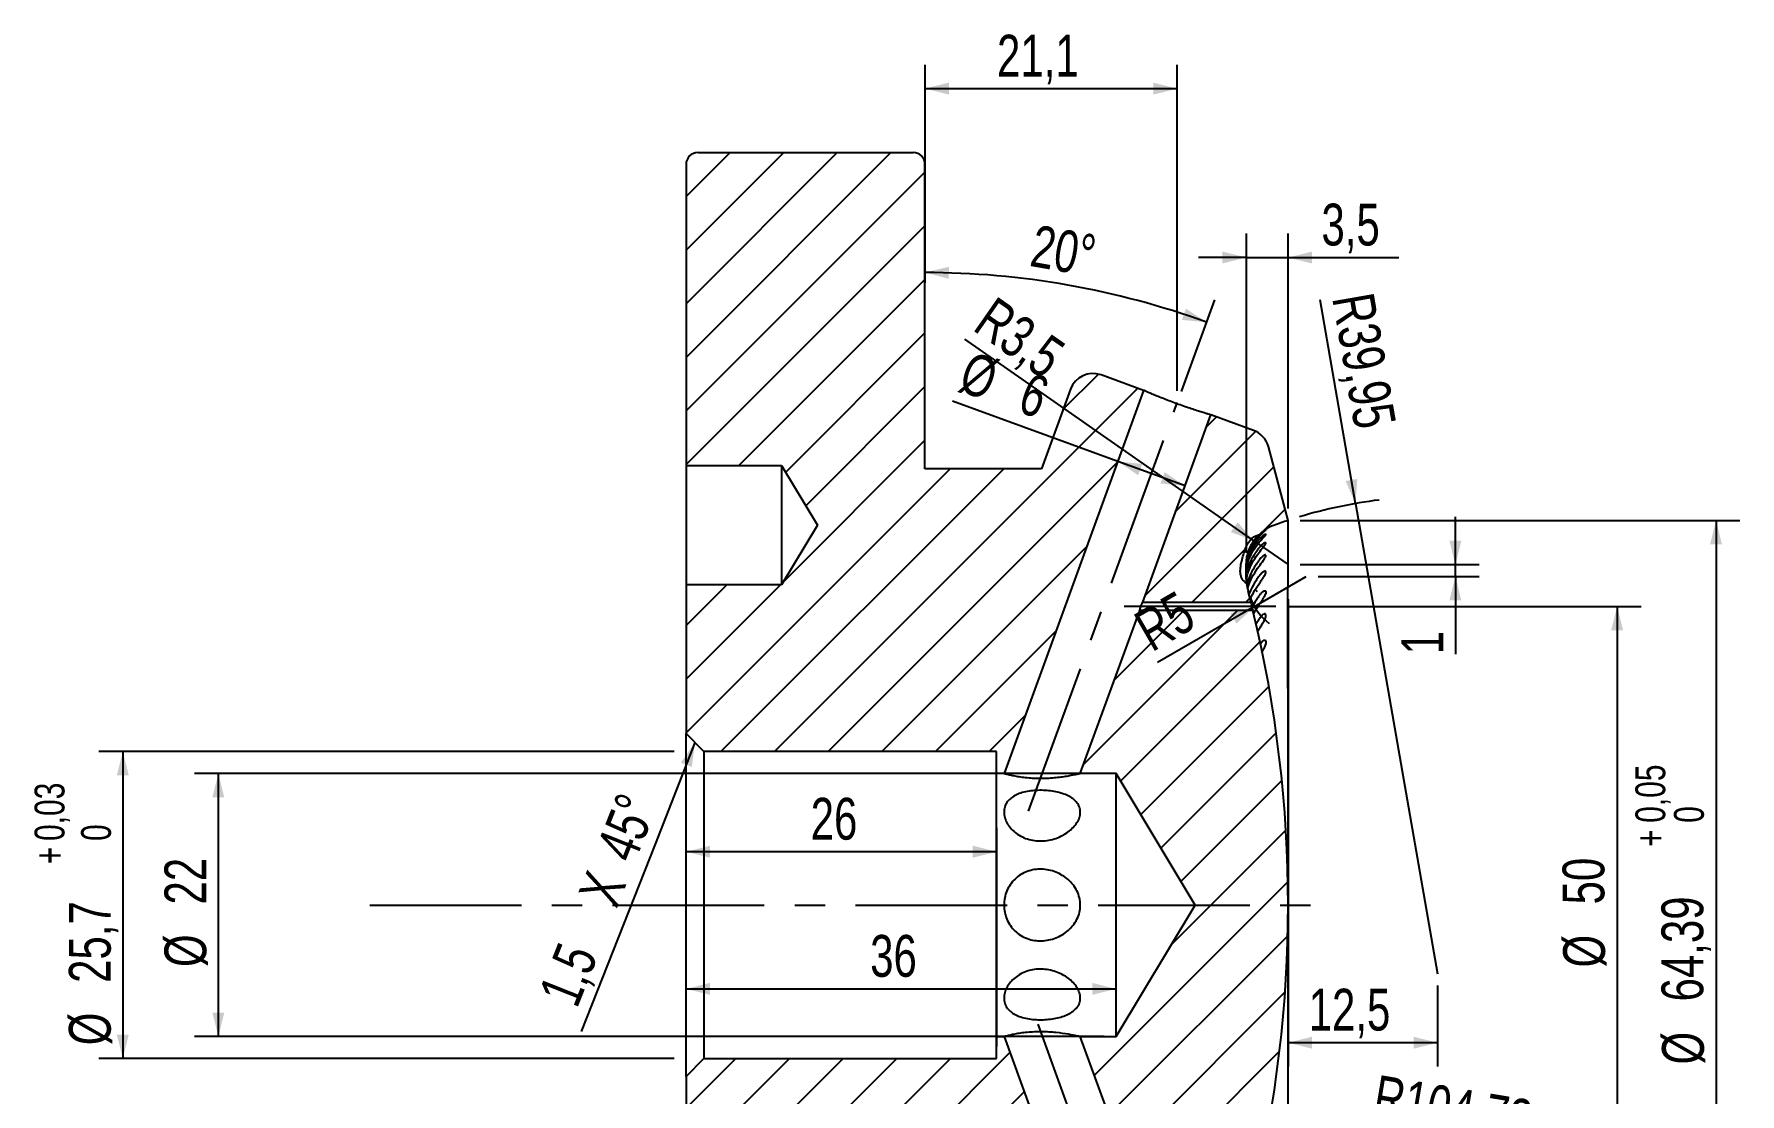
# Model space of a CAD drawing. Header units: millimetres. Extents: x 8 to 3888, y -9857 to 412.
# Drawn here: x 242.4 to 385.2, y 185.9 to 274.7 of the extents above; entities that cross this region are included whole.
import ezdxf

# ---------------------------------------------------------------- set-up
doc = ezdxf.new("R2010")
doc.units = ezdxf.units.MM
doc.linetypes.add('CENTERX2', pattern=[20.32, 12.7, -2.54, 2.54, -2.54])
for name, color, linetype in [('CENTERLINE', 4, 'CENTERX2'), ('DIMENSIONS', 2, 'Continuous'), ('HATCH', 3, 'Continuous')]:
    doc.layers.add(name, color=color, linetype=linetype)
doc.layers.add('OUTLINE', color=7, linetype='Continuous', lineweight=25)
doc.styles.add('SLDTEXTSTYLE0', font='TXT', dxfattribs={"width": 0.75})
doc.dimstyles.new('SLDDIMSTYLE1', dxfattribs={"dimtxt": 3.5, "dimasz": 2, "dimexe": 0, "dimexo": 0.0625, "dimgap": 0.875, "dimtad": 1, "dimrnd": 1e-09, "dimzin": 12, "dimdsep": 46, "dimtxsty": 'SLDTEXTSTYLE0', "dimsah": 1, "dimcen": 0.09, "dimadec": 0, "dimazin": 3, "dimtfac": 1, "dimtofl": 0, "dimtmove": 0, "dimatfit": 3, "dimfxl": 0, "dimfrac": 2, "dimtolj": 1, "dimtzin": 12, "dimarcsym": 0})
doc.dimstyles.new('SLDDIMSTYLE10', dxfattribs={"dimtxt": 3.5, "dimasz": 2, "dimexe": 0, "dimexo": 0.0625, "dimgap": 0.875, "dimtad": 1, "dimrnd": 1e-09, "dimzin": 12, "dimdsep": 46, "dimtxsty": 'SLDTEXTSTYLE0', "dimsah": 1, "dimcen": 0, "dimadec": 0, "dimazin": 3, "dimtfac": 1, "dimtofl": 0, "dimtmove": 0, "dimatfit": 3, "dimfxl": 0, "dimfrac": 2, "dimtolj": 1, "dimtzin": 12, "dimarcsym": 0})
doc.dimstyles.new('SLDDIMSTYLE11', dxfattribs={"dimtxt": 3.5, "dimasz": 2, "dimexe": 0, "dimexo": 0.0625, "dimgap": 0.875, "dimtad": 1, "dimrnd": 1e-09, "dimzin": 12, "dimdsep": 46, "dimtxsty": 'SLDTEXTSTYLE0', "dimsah": 1, "dimcen": 0.09, "dimadec": 0, "dimazin": 3, "dimtol": 1, "dimtp": 0.05, "dimtfac": 1, "dimtofl": 0, "dimtmove": 0, "dimatfit": 3, "dimfxl": 0, "dimfrac": 2, "dimtolj": 1, "dimarcsym": 0})
doc.dimstyles.new('SLDDIMSTYLE12', dxfattribs={"dimtxt": 3.5, "dimasz": 2, "dimexe": 0, "dimexo": 0.0625, "dimgap": 0.875, "dimtad": 1, "dimrnd": 1e-09, "dimzin": 12, "dimdsep": 46, "dimtxsty": 'SLDTEXTSTYLE0', "dimsah": 1, "dimcen": 0, "dimadec": 0, "dimazin": 3, "dimtfac": 1, "dimtofl": 0, "dimtmove": 0, "dimatfit": 3, "dimfxl": 0, "dimfrac": 2, "dimtolj": 1, "dimtzin": 12, "dimarcsym": 0})
doc.dimstyles.new('SLDDIMSTYLE2', dxfattribs={"dimtxt": 3.5, "dimasz": 2, "dimexe": 0, "dimexo": 0.0625, "dimgap": 0.875, "dimtad": 1, "dimdec": 4, "dimzin": 12, "dimdsep": 46, "dimtxsty": 'SLDTEXTSTYLE0', "dimsah": 1, "dimcen": 0.09, "dimazin": 3, "dimtfac": 1, "dimtofl": 0, "dimtmove": 0, "dimatfit": 3, "dimfxl": 0, "dimfrac": 2, "dimtolj": 1, "dimtzin": 12, "dimarcsym": 0})
doc.dimstyles.new('SLDDIMSTYLE3', dxfattribs={"dimtxt": 3.5, "dimasz": 2, "dimexe": 0, "dimexo": 0.0625, "dimgap": 0.875, "dimtad": 1, "dimrnd": 1e-09, "dimzin": 12, "dimdsep": 46, "dimtxsty": 'SLDTEXTSTYLE0', "dimsah": 1, "dimcen": 0.09, "dimadec": 0, "dimazin": 3, "dimtfac": 1, "dimtmove": 0, "dimatfit": 0, "dimfxl": 0, "dimfrac": 2, "dimtolj": 1, "dimtzin": 12, "dimarcsym": 0})
doc.dimstyles.new('SLDDIMSTYLE6', dxfattribs={"dimtxt": 3.5, "dimasz": 2, "dimexe": 0, "dimexo": 0.0625, "dimgap": 0.875, "dimtad": 1, "dimrnd": 1e-09, "dimzin": 12, "dimdsep": 46, "dimtxsty": 'SLDTEXTSTYLE0', "dimsah": 1, "dimcen": 0, "dimadec": 0, "dimazin": 3, "dimtfac": 1, "dimtofl": 0, "dimtmove": 0, "dimatfit": 3, "dimfxl": 0, "dimfrac": 2, "dimtolj": 1, "dimtzin": 12, "dimarcsym": 0})
doc.dimstyles.new('SLDDIMSTYLE7', dxfattribs={"dimtxt": 3.5, "dimasz": 2, "dimexe": 0, "dimexo": 0.0625, "dimgap": 0.875, "dimtad": 1, "dimdec": 1, "dimrnd": 1e-09, "dimzin": 12, "dimdsep": 46, "dimtxsty": 'SLDTEXTSTYLE0', "dimsah": 1, "dimcen": 0.09, "dimadec": 0, "dimazin": 3, "dimtfac": 1, "dimtdec": 1, "dimtofl": 0, "dimtmove": 0, "dimatfit": 3, "dimfxl": 0, "dimfrac": 2, "dimtolj": 1, "dimtzin": 12, "dimarcsym": 0})
doc.dimstyles.new('SLDDIMSTYLE8', dxfattribs={"dimtxt": 3.5, "dimasz": 2, "dimexe": 0, "dimexo": 0.0625, "dimgap": 0.875, "dimtad": 1, "dimdec": 1, "dimrnd": 1e-09, "dimzin": 12, "dimdsep": 46, "dimtxsty": 'SLDTEXTSTYLE0', "dimsah": 1, "dimcen": 0.09, "dimadec": 0, "dimazin": 3, "dimtol": 1, "dimtp": 0.03, "dimtfac": 1, "dimtofl": 0, "dimtmove": 0, "dimatfit": 3, "dimfxl": 0, "dimfrac": 2, "dimtolj": 1, "dimarcsym": 0})

# ---------------------------------------------------------------- blocks, each defined once
blk = doc.blocks.new('_D_6')
at = {"layer": 'DIMENSIONS'}
for q in [(348.9, 229.25), (336.46, 222.07)]:
    blk.add_line((344.57, 226.75), q, dxfattribs=at)
blk.add_arc((348.9, 229.25), 5, 200.6497, 231.8014, dxfattribs=at)
blk.add_solid([(344.57, 226.75), (342.58, 226.18), (343.08, 225.32)], dxfattribs=at)
at = {"layer": 'DIMENSIONS', "insert": (334.24, 225.92), "char_height": 3.5, "attachment_point": 1, "rotation": 30, "style": 'SLDTEXTSTYLE0'}
blk.add_mtext('R5', dxfattribs=at)
blk = doc.blocks.new('_D_7')
at = {"layer": 'DIMENSIONS'}
for p, q in [((317, 253.85), (317, 272.1)), ((338.11, 244.81), (338.11, 272.1)), ((317, 270.1), (338.11, 270.1))]:
    blk.add_line(p, q, dxfattribs=at)
for points in [[(317, 270.1), (319, 269.6), (319, 270.6)], [(338.11, 270.1), (336.11, 270.6), (336.11, 269.6)]]:
    blk.add_solid(points, dxfattribs=at)
at = {"layer": 'DIMENSIONS', "insert": (323.03, 274.61), "char_height": 3.5, "attachment_point": 1, "style": 'SLDTEXTSTYLE0'}
blk.add_mtext('21,1', dxfattribs=at)
blk = doc.blocks.new('_D_8')
at = {"layer": 'DIMENSIONS'}
blk.add_line((338.46, 244.75), (341.25, 252.43), dxfattribs=at)
blk.add_arc((317, 185.79), 68.91, 70, 90, dxfattribs=at)
for points in [[(317, 254.71), (318.99, 254.18), (319, 255.18)], [(340.57, 250.55), (338.84, 251.68), (338.51, 250.74)]]:
    blk.add_solid(points, dxfattribs=at)
at = {"layer": 'DIMENSIONS', "insert": (326.28, 258.72), "char_height": 3.5, "attachment_point": 1, "rotation": 350, "style": 'SLDTEXTSTYLE0'}
blk.add_mtext('20°', dxfattribs=at)
blk = doc.blocks.new('_D_9')
at = {"layer": 'DIMENSIONS'}
for p, q in [((361.4, 230.25), (361.4, 234.25)), ((348.4, 230.25), (363.4, 230.25)), ((361.4, 229.25), (361.4, 230.25)), ((349.9, 229.25), (363.4, 229.25)), ((361.4, 229.25), (361.4, 222.75))]:
    blk.add_line(p, q, dxfattribs=at)
for points in [[(361.4, 230.25), (361.9, 232.25), (360.9, 232.25)], [(361.4, 229.25), (360.9, 227.25), (361.9, 227.25)]]:
    blk.add_solid(points, dxfattribs=at)
at = {"layer": 'DIMENSIONS', "insert": (356.88, 222.75), "char_height": 3.5, "attachment_point": 1, "rotation": 90, "style": 'SLDTEXTSTYLE0'}
blk.add_mtext('1', dxfattribs=at)
blk = doc.blocks.new('_D_10')
at = {"layer": 'DIMENSIONS'}
for p, q in [((297, 189.91), (297, 208.22)), ((323, 189.91), (323, 208.22)), ((323, 206.22), (297, 206.22))]:
    blk.add_line(p, q, dxfattribs=at)
for points in [[(297, 206.22), (299, 205.72), (299, 206.72)], [(323, 206.22), (321, 206.72), (321, 205.72)]]:
    blk.add_solid(points, dxfattribs=at)
at = {"layer": 'DIMENSIONS', "insert": (307.43, 210.73), "char_height": 3.5, "attachment_point": 1, "style": 'SLDTEXTSTYLE0'}
blk.add_mtext('26', dxfattribs=at)
blk = doc.blocks.new('_D_11')
at = {"layer": 'DIMENSIONS'}
for p, q in [((296, 214.61), (247.84, 214.61)), ((249.84, 214.61), (249.84, 188.91)), ((296, 188.91), (247.84, 188.91))]:
    blk.add_line(p, q, dxfattribs=at)
for points in [[(249.84, 214.61), (249.34, 212.61), (250.34, 212.61)], [(249.84, 188.91), (250.34, 190.91), (249.34, 190.91)]]:
    blk.add_solid(points, dxfattribs=at)
at = {"layer": 'DIMENSIONS', "attachment_point": 1, "rotation": 90, "style": 'SLDTEXTSTYLE0'}
for s, insert, char_height in [('0,03', (242.46, 207.12), 2.5), ('0', (246.35, 207.12), 2.5), ('+', (242.46, 205.17), 2.5), ('25,7', (245.33, 195.24), 3.5), ('%%c', (245.33, 190.02), 3.5)]:
    blk.add_mtext(s, dxfattribs=dict(at, insert=insert, char_height=char_height))
blk = doc.blocks.new('_D_12')
at = {"layer": 'DIMENSIONS'}
for p, q in [((332, 212.76), (255.84, 212.76)), ((257.84, 212.76), (257.84, 190.76)), ((332, 190.76), (255.84, 190.76))]:
    blk.add_line(p, q, dxfattribs=at)
for points in [[(257.84, 212.76), (257.34, 210.76), (258.34, 210.76)], [(257.84, 190.76), (258.34, 192.76), (257.34, 192.76)]]:
    blk.add_solid(points, dxfattribs=at)
at = {"layer": 'DIMENSIONS', "char_height": 3.5, "attachment_point": 1, "rotation": 90, "style": 'SLDTEXTSTYLE0'}
for s, insert in [('22', (253.33, 201.8)), ('%%c', (253.33, 196.57))]:
    blk.add_mtext(s, dxfattribs=dict(at, insert=insert))
blk = doc.blocks.new('SW_CHAMFER_DIMENSION_0')
at = {"layer": 'DIMENSIONS', "color": 0}
for p, q in [((8.95, 22.7), (5.63, 14.19)), ((5.63, 14.19), (-0.59, -1.48))]:
    blk.add_line(p, q, dxfattribs=at)
blk.add_solid([(8.95, 22.7), (7.76, 21.02), (8.69, 20.66)], dxfattribs=at)
at = {"layer": 'DIMENSIONS', "color": 0, "char_height": 3.5, "attachment_point": 1, "rotation": 68.3667, "style": 'SLDTEXTSTYLE0'}
for s, insert in [('45°', (0.61, 13.77)), ('X', (-0.87, 10.03)), ('1,5', (-4.19, 1.66))]:
    blk.add_mtext(s, dxfattribs=dict(at, insert=insert))
blk = doc.blocks.new('_D_19')
at = {"layer": 'DIMENSIONS'}
blk.add_line((345.96, 184.47), (371.02, 180.28), dxfattribs=at)
blk.add_solid([(345.96, 184.47), (347.85, 183.65), (348.02, 184.64)], dxfattribs=at)
at = {"layer": 'DIMENSIONS', "insert": (354.94, 187.55), "char_height": 3.5, "attachment_point": 1, "rotation": 350.5012, "style": 'SLDTEXTSTYLE0'}
blk.add_mtext('R104,73', dxfattribs=at)
blk = doc.blocks.new('_D_20')
at = {"layer": 'DIMENSIONS'}
blk.add_line((297, 194.74), (333, 194.74), dxfattribs=at)
for points in [[(297, 194.74), (299, 194.24), (299, 195.24)], [(333, 194.74), (331, 195.24), (331, 194.24)]]:
    blk.add_solid(points, dxfattribs=at)
at = {"layer": 'DIMENSIONS', "insert": (312.41, 199.25), "char_height": 3.5, "attachment_point": 1, "style": 'SLDTEXTSTYLE0'}
blk.add_mtext('36', dxfattribs=at)
blk = doc.blocks.new('_D_21')
at = {"layer": 'DIMENSIONS'}
for p, q in [((348.4, 233.95), (385.22, 233.95)), ((383.22, 233.95), (383.22, 169.56)), ((348.4, 169.56), (385.22, 169.56))]:
    blk.add_line(p, q, dxfattribs=at)
for points in [[(383.22, 233.95), (382.72, 231.95), (383.72, 231.95)], [(383.22, 169.56), (383.72, 171.56), (382.72, 171.56)]]:
    blk.add_solid(points, dxfattribs=at)
at = {"layer": 'DIMENSIONS', "attachment_point": 1, "rotation": 90, "style": 'SLDTEXTSTYLE0'}
for s, insert, char_height in [('0,05', (376.47, 208.64), 2.5), ('0', (379.7, 208.64), 2.5), ('+', (376.47, 206.62), 2.5), ('64,39', (378.65, 193.69), 3.5), ('%%c', (378.7, 188.41), 3.5)]:
    blk.add_mtext(s, dxfattribs=dict(at, insert=insert, char_height=char_height))
blk = doc.blocks.new('_D_22')
at = {"layer": 'DIMENSIONS'}
for q in [(350.07, 252.41), (359.9, 196.01)]:
    blk.add_line((353.04, 235.37), q, dxfattribs=at)
blk.add_arc((359.9, 196.01), 39.95, 97.012, 106.7986, dxfattribs=at)
blk.add_solid([(353.04, 235.37), (353.19, 237.42), (352.21, 237.25)], dxfattribs=at)
at = {"layer": 'DIMENSIONS', "insert": (354.52, 253.19), "char_height": 3.5, "attachment_point": 1, "rotation": 279.8778, "style": 'SLDTEXTSTYLE0'}
blk.add_mtext('R39,95', dxfattribs=at)
blk = doc.blocks.new('_D_23')
at = {"layer": 'DIMENSIONS'}
for p, q in [((333.13, 238.89), (319.29, 243.93)), ((338.77, 236.84), (333.13, 238.89))]:
    blk.add_line(p, q, dxfattribs=at)
for points in [[(333.13, 238.89), (334.84, 237.74), (335.18, 238.68)], [(338.77, 236.84), (337.06, 237.99), (336.72, 237.05)]]:
    blk.add_solid(points, dxfattribs=at)
at = {"layer": 'DIMENSIONS', "char_height": 3.5, "attachment_point": 1, "rotation": 340, "style": 'SLDTEXTSTYLE0'}
for s, insert in [('%%c', (320.83, 248.17)), ('6', (325.81, 246.41))]:
    blk.add_mtext(s, dxfattribs=dict(at, insert=insert))
blk = doc.blocks.new('_D_24')
at = {"layer": 'DIMENSIONS'}
for p, q in [((347.4, 227.37), (347.4, 188.23)), ((359.9, 195.01), (359.9, 188.23)), ((359.9, 190.23), (347.4, 190.23))]:
    blk.add_line(p, q, dxfattribs=at)
for points in [[(347.4, 190.23), (349.4, 189.73), (349.4, 190.73)], [(359.9, 190.23), (357.9, 190.73), (357.9, 189.73)]]:
    blk.add_solid(points, dxfattribs=at)
at = {"layer": 'DIMENSIONS', "insert": (349.12, 194.75), "char_height": 3.5, "attachment_point": 1, "style": 'SLDTEXTSTYLE0'}
blk.add_mtext('12,5', dxfattribs=at)
blk = doc.blocks.new('_D_25')
at = {"layer": 'DIMENSIONS'}
for q in [(320.32, 249.12), (347.4, 230.25)]:
    blk.add_line((344.53, 232.25), q, dxfattribs=at)
blk.add_arc((347.4, 230.25), 3.5, 151.2818, 174.8654, dxfattribs=at)
blk.add_solid([(344.53, 232.25), (343.17, 233.8), (342.6, 232.98)], dxfattribs=at)
at = {"layer": 'DIMENSIONS', "insert": (322.89, 252.81), "char_height": 3.5, "attachment_point": 1, "rotation": 325.1205, "style": 'SLDTEXTSTYLE0'}
blk.add_mtext('R3,5', dxfattribs=at)
blk = doc.blocks.new('_D_26')
at = {"layer": 'DIMENSIONS'}
for p, q in [((343.9, 231.24), (343.9, 257.96)), ((347.4, 234.95), (347.4, 257.96)), ((343.9, 255.96), (339.9, 255.96)), ((343.9, 255.96), (347.4, 255.96)), ((347.4, 255.96), (356.66, 255.96))]:
    blk.add_line(p, q, dxfattribs=at)
for points in [[(343.9, 255.96), (341.9, 256.46), (341.9, 255.46)], [(347.4, 255.96), (349.4, 255.46), (349.4, 256.46)]]:
    blk.add_solid(points, dxfattribs=at)
at = {"layer": 'DIMENSIONS', "insert": (350.19, 260.47), "char_height": 3.5, "attachment_point": 1, "style": 'SLDTEXTSTYLE0'}
blk.add_mtext('3,5', dxfattribs=at)
blk = doc.blocks.new('_D_27')
at = {"layer": 'DIMENSIONS'}
for p, q in [((347.37, 226.76), (376.94, 226.76)), ((374.94, 226.76), (374.94, 176.76)), ((347.37, 176.76), (376.94, 176.76))]:
    blk.add_line(p, q, dxfattribs=at)
for points in [[(374.94, 226.76), (374.44, 224.76), (375.44, 224.76)], [(374.94, 176.76), (375.44, 178.76), (374.44, 178.76)]]:
    blk.add_solid(points, dxfattribs=at)
at = {"layer": 'DIMENSIONS', "char_height": 3.5, "attachment_point": 1, "rotation": 90, "style": 'SLDTEXTSTYLE0'}
for s, insert in [('50', (370.37, 201.81)), ('%%c', (370.42, 196.53))]:
    blk.add_mtext(s, dxfattribs=dict(at, insert=insert))

msp = doc.modelspace()

# ---------------------------------------------------------------- hatches: boundary and pattern name
at = {"layer": 'HATCH'}
h = msp.add_hatch(dxfattribs=at)
h.set_pattern_fill('ANSI31', color=256, angle=3e-322, style=0)
edge = h.paths.add_edge_path(flags=0)
edge.add_line((298.49628, 214.60653), (322.99628, 214.60653))
edge.add_line((322.99628, 214.60653), (322.99628, 212.75653))
edge.add_line((322.99628, 212.75653), (323.61697, 212.75653))
edge.add_line((323.61697, 212.75653), (335.29434, 244.83984))
edge.add_line((335.29434, 244.83984), (331.7334, 246.13592))
edge.add_arc((331.04936, 244.25653), 2, 70, 160)
edge.add_line((329.16997, 244.94057), (326.74628, 238.28153))
edge.add_line((326.74628, 238.28153), (316.99628, 238.28153))
edge.add_line((316.99628, 238.28153), (316.99628, 263.75653))
edge.add_arc((315.99628, 263.75653), 1, 0, 90)
edge.add_line((315.99628, 264.75653), (297.99628, 264.75653))
edge.add_arc((297.99628, 263.75653), 1, 90, 180)
edge.add_line((296.99628, 263.75653), (296.99628, 238.55653))
edge.add_line((296.99628, 238.55653), (304.99628, 238.55653))
edge.add_line((304.99628, 238.55653), (308.00058, 233.55653))
edge.add_line((308.00058, 233.55653), (304.99628, 228.55653))
edge.add_line((304.99628, 228.55653), (296.99628, 228.55653))
edge.add_line((296.99628, 228.55653), (296.99628, 216.10653))
edge.add_line((296.99628, 216.10653), (298.49628, 214.60653))
h = msp.add_hatch(dxfattribs=at)
h.set_pattern_fill('ANSI31', color=256, angle=3e-322, style=0)
edge = h.paths.add_edge_path(flags=0)
edge.add_spline(control_points=[(343.73347, 228.82688), (343.70586, 228.85103), (343.68009, 228.8774), (343.65629, 228.90531), (343.58874, 228.98452), (343.53598, 229.07742), (343.49703, 229.17396), (343.44009, 229.31512), (343.41054, 229.46839), (343.40045, 229.62026), (343.38321, 229.87987), (343.42132, 230.14292), (343.47723, 230.39702), (343.60902, 230.99599), (343.75417, 231.61855), (344.08953, 232.13203), (344.16396, 232.24599), (344.25108, 232.35345), (344.35183, 232.44497), (344.45354, 232.53734), (344.57262, 232.61606), (344.70191, 232.66256), (344.74572, 232.67832), (344.79105, 232.6905), (344.83698, 232.69806)], knot_values=[0.00251476, 0.00251476, 0.00251476, 0.00251476, 0.002624424, 0.002624424, 0.002624424, 0.002937626, 0.002937626, 0.002937626, 0.00339695, 0.00339695, 0.00339695, 0.004184328, 0.004184328, 0.004184328, 0.006041356, 0.006041356, 0.006041356, 0.006444598, 0.006444598, 0.006444598, 0.006854621, 0.006854621, 0.006854621, 0.006991674, 0.006991674, 0.006991674, 0.006991674], weights=[1, 1, 1, 1, 1, 1, 1, 1, 1, 1, 1, 1, 1, 1, 1, 1, 1, 1, 1, 1, 1, 1, 1, 1, 1], degree=3, periodic=0)
edge.add_ellipse((347.8411, 229.74884), major_axis=(-5.21832, 1.48753), ratio=0.506800883, start_angle=312.0352755, end_angle=312.9549201, ccw=False)
edge.add_arc((347.39628, 230.24884), 3.5, 110.0543849, 135.3364192, ccw=False)
edge.add_arc((359.89628, 196.00653), 39.95251, 108.2323646, 110.0543849, ccw=False)
edge.add_line((347.39628, 233.95324), (345.74125, 240.1299))
edge.add_arc((343.8094, 239.61226), 2, 15, 70)
edge.add_line((344.49344, 241.49164), (340.93249, 242.78772))
edge.add_line((340.93249, 242.78772), (335.22501, 227.10653))
edge.add_line((335.22501, 227.10653), (344.28183, 227.10653))
edge.add_arc((242.67104, 201.75653), 104.72524, 14.0082724, 14.5104076)
edge.add_arc((348.89628, 229.24884), 5, 186.742983, 194.5104076, ccw=False)
edge.add_ellipse((347.8411, 229.74884), major_axis=(-5.21832, 1.48753), ratio=0.506800883, start_angle=47.0450799, end_angle=50.350056, ccw=False)
h = msp.add_hatch(dxfattribs=at)
h.set_pattern_fill('ANSI31', color=256, angle=3e-322, style=0)
edge = h.paths.add_edge_path(flags=0)
edge.add_line((330.00204, 212.75653), (332.99628, 212.75653))
edge.add_line((332.99628, 212.75653), (339.60574, 201.75653))
edge.add_line((339.60574, 201.75653), (332.99628, 190.75653))
edge.add_line((332.99628, 190.75653), (330.00204, 190.75653))
edge.add_line((330.00204, 190.75653), (334.97023, 177.10653))
edge.add_line((334.97023, 177.10653), (344.45391, 177.10653))
edge.add_arc((242.67104, 201.75653), 104.72524, 346.3861045, 373.6138955)
edge.add_line((344.45391, 226.40653), (334.97023, 226.40653))
edge.add_line((334.97023, 226.40653), (330.00204, 212.75653))
h = msp.add_hatch(dxfattribs=at)
h.set_pattern_fill('ANSI31', color=256, angle=3e-322, style=0)
edge = h.paths.add_edge_path(flags=0)
edge.add_line((323.61697, 190.75653), (322.99628, 190.75653))
edge.add_line((322.99628, 190.75653), (322.99628, 188.90653))
edge.add_line((322.99628, 188.90653), (298.49628, 188.90653))
edge.add_line((298.49628, 188.90653), (296.99628, 187.40653))
edge.add_line((296.99628, 187.40653), (296.99628, 174.95653))
edge.add_line((296.99628, 174.95653), (304.99628, 174.95653))
edge.add_line((304.99628, 174.95653), (308.00058, 169.95653))
edge.add_line((308.00058, 169.95653), (304.99628, 164.95653))
edge.add_line((304.99628, 164.95653), (296.99628, 164.95653))
edge.add_line((296.99628, 164.95653), (296.99628, 152.15653))
edge.add_line((296.99628, 152.15653), (316.99628, 152.15653))
edge.add_line((316.99628, 152.15653), (316.99628, 165.23153))
edge.add_line((316.99628, 165.23153), (326.74628, 165.23153))
edge.add_line((326.74628, 165.23153), (329.16997, 158.57249))
edge.add_arc((331.04936, 159.25653), 2, 200, 290)
edge.add_line((331.7334, 157.37715), (335.29434, 158.67323))
edge.add_line((335.29434, 158.67323), (323.61697, 190.75653))

# ---------------------------------------------------------------- linework, layer by layer
at = {"layer": 'CENTERLINE'}
for p, q in [((325.66314, 209.60692), (338.11342, 243.81378)), ((346.36787, 226.75653), (333.09762, 226.75653)), ((270.52821, 201.75653), (350.60565, 201.75653)), ((326.43859, 191.77561), (338.11342, 159.69929))]:
    msp.add_line(p, q, dxfattribs=at)
at = {"layer": 'OUTLINE'}
for p, q in [((297.99628, 264.75653), (315.99628, 264.75653)), ((296.99628, 263.75653), (296.99628, 238.55653)), ((316.99628, 238.28153), (316.99628, 263.75653)), ((335.29434, 244.83984), (331.7334, 246.13592)), ((335.29434, 244.83984), (323.61697, 212.75653)), ((329.16997, 244.94058), (326.74628, 238.28153)), ((335.22501, 227.10653), (340.9325, 242.78772)), ((344.49344, 241.49164), (340.9325, 242.78772)), ((347.39628, 233.95325), (345.74125, 240.1299)), ((296.99628, 238.55653), (304.99628, 238.55653)), ((296.99628, 238.55653), (296.99628, 228.55653)), ((304.99628, 238.55653), (308.00058, 233.55654)), ((304.99628, 238.55653), (304.99628, 228.55653)), ((326.74628, 238.28153), (316.99628, 238.28153)), ((308.00058, 233.55654), (304.99628, 228.55653)), ((345.56817, 232.80318), (345.44582, 232.76147)), ((347.39628, 228.36688), (347.39628, 233.95325)), ((343.90072, 230.29385), (343.89628, 230.16461)), ((343.89628, 229.24477), (343.89628, 230.23757)), ((296.99628, 228.55653), (296.99628, 216.10653)), ((304.99628, 228.55653), (296.99628, 228.55653)), ((335.22501, 227.10653), (344.28183, 227.10653)), ((347.34872, 228.35558), (347.34872, 219.8703)), ((330.00204, 212.75653), (334.97023, 226.40653)), ((344.45391, 226.40653), (334.97023, 226.40653)), ((347.39628, 183.63147), (347.39628, 219.88159)), ((298.49628, 214.60653), (296.99628, 216.10653)), ((296.99628, 187.40653), (296.99628, 216.10653)), ((322.99628, 214.60653), (298.49628, 214.60653)), ((298.49628, 214.60653), (298.49628, 188.90653)), ((322.99628, 212.75653), (322.99628, 214.60653)), ((323.61697, 212.75653), (322.99628, 212.75653)), ((322.99628, 190.75653), (322.99628, 212.75653)), ((332.99628, 212.75653), (330.00204, 212.75653)), ((332.99628, 190.75653), (332.99628, 212.75653)), ((339.60575, 201.75653), (332.99628, 212.75653)), ((332.99628, 190.75653), (339.60575, 201.75653)), ((322.99628, 190.75653), (323.61697, 190.75653)), ((322.99628, 188.90653), (322.99628, 190.75653)), ((323.61697, 190.75653), (335.29434, 158.67323)), ((330.00204, 190.75653), (332.99628, 190.75653)), ((334.97023, 177.10653), (330.00204, 190.75653)), ((296.99628, 187.40653), (298.49628, 188.90653)), ((298.49628, 188.90653), (322.99628, 188.90653)), ((296.99628, 187.40653), (296.99628, 174.95653))]:
    msp.add_line(p, q, dxfattribs=at)
at = {"layer": 'OUTLINE', "flags": 128}
msp.add_lwpolyline([(345.06854, 223.62916), (345.22448, 223.82138), (345.30752, 223.88595), (345.37942, 223.92144), (345.43294, 223.93052), (345.47727, 223.91975), (345.51353, 223.88458), (345.53625, 223.80639), (345.51888, 223.63839), (345.38333, 223.28375), (345.33148, 223.18108), (345.33148, 223.18108)], dxfattribs=at)
at = {"layer": 'OUTLINE'}
for centre, radius, start, end in [((297.99628, 263.75653), 1, 90, 180), ((315.99628, 263.75653), 1, 0, 90), ((331.04936, 244.25653), 2, 70, 160), ((343.8094, 239.61226), 2, 15, 70), ((347.39628, 230.24884), 3.5, 110.0543849, 135.3364192), ((359.89628, 196.00653), 39.95251, 108.2323646, 110.0543849), ((348.89628, 229.24884), 5, 180.0467165, 189.339795), ((348.89628, 229.24884), 5, 186.742983, 194.5104076), ((242.67104, 201.75653), 104.72524, 14.0082724, 14.5104076), ((242.67104, 201.75653), 104.72524, 346.3861045, 13.6138955)]:
    msp.add_arc(centre, radius, start, end, dxfattribs=at)
for start_param, end_param in [(5.446042939, 5.462093766), (0.821091542, 0.878774256)]:
    msp.add_ellipse((347.8411, 229.74884), major_axis=(-5.21832, 1.48753), ratio=0.506800883, start_param=start_param, end_param=end_param, dxfattribs=at)
for points, knots in [([(340.93249, 242.78772), (340.93249, 242.78772), (340.91411, 242.793), (340.83984, 242.81451), (340.78501, 242.83043), (340.64128, 242.87268), (340.55107, 242.8994), (340.34195, 242.96237), (340.22332, 242.99852), (339.9582, 243.08088), (339.81112, 243.1273), (339.50161, 243.22708), (339.33778, 243.28085), (338.99155, 243.39705), (338.8132, 243.45813), (338.4515, 243.58471), (338.26556, 243.65114), (337.89541, 243.78619), (337.71311, 243.85409), (337.35389, 243.99046), (337.17554, 244.05951), (336.83862, 244.19219), (336.67849, 244.2564), (336.37488, 244.3799), (336.23259, 244.43872), (335.97502, 244.54642), (335.85884, 244.59567), (335.65891, 244.68112), (335.57388, 244.71786), (335.43462, 244.77833), (335.38245, 244.80117), (335.31236, 244.8319), (335.29434, 244.83984), (335.29434, 244.83984)], [0, 0, 0, 0, 0.0625, 0.0625, 0.125, 0.125, 0.1875, 0.1875, 0.25, 0.25, 0.3125, 0.3125, 0.375, 0.375, 0.4375, 0.4375, 0.5, 0.5, 0.5625, 0.5625, 0.625, 0.625, 0.6875, 0.6875, 0.75, 0.75, 0.8125, 0.8125, 0.875, 0.875, 0.9375, 0.9375, 1, 1, 1, 1]), ([(343.89628, 229.99781), (343.89628, 230.15182), (343.90676, 230.30627), (343.94868, 230.61616), (343.98064, 230.77307), (344.06305, 231.07658), (344.11342, 231.22413), (344.23091, 231.51121), (344.29865, 231.65157), (344.44393, 231.91453), (344.52189, 232.03839), (344.68541, 232.27186), (344.77126, 232.38156), (344.94019, 232.57964), (345.02408, 232.6692), (345.18569, 232.83081), (345.26328, 232.90264), (345.33148, 232.96341)], [0, 0, 0, 0, 0.125, 0.125, 0.25, 0.25, 0.375, 0.375, 0.5, 0.5, 0.625, 0.625, 0.75, 0.75, 0.875, 0.875, 1, 1, 1, 1]), ([(345.33148, 232.96341), (345.39712, 233.02188), (345.45583, 233.07171), (345.51461, 233.12508), (345.52925, 233.13924), (345.54083, 233.15625), (345.53802, 233.15936), (345.50349, 233.14347), (345.48628, 233.13431), (345.4398, 233.10637), (345.41061, 233.08753), (345.31888, 233.02414), (345.25721, 232.97643), (345.1491, 232.88638), (345.10003, 232.84216), (345.0087, 232.7551), (344.96597, 232.7118), (344.92474, 232.66781)], [0, 0, 0, 0, 0.25, 0.25, 0.375, 0.375, 0.5, 0.5, 0.5625, 0.5625, 0.625, 0.625, 0.75, 0.75, 0.875, 0.875, 1, 1, 1, 1]), ([(345.33148, 232.51647), (345.39695, 232.58724), (345.45545, 232.65047), (345.51431, 232.72581), (345.52917, 232.74782), (345.54079, 232.78031), (345.53809, 232.79174), (345.5039, 232.7874), (345.48708, 232.78207), (345.44088, 232.76014), (345.41171, 232.74343), (345.31914, 232.68265), (345.25815, 232.63377), (345.14892, 232.53744), (345.10061, 232.49016), (345.00914, 232.39495), (344.96618, 232.34705), (344.92474, 232.29837)], [0, 0, 0, 0, 0.25, 0.25, 0.375, 0.375, 0.5, 0.5, 0.5625, 0.5625, 0.625, 0.625, 0.75, 0.75, 0.875, 0.875, 1, 1, 1, 1]), ([(343.73347, 228.82688), (343.66327, 228.88827), (343.60505, 228.96404), (343.51315, 229.1258), (343.47814, 229.2141), (343.40287, 229.48241), (343.38988, 229.67161), (343.40807, 230.04146), (343.43891, 230.2243), (343.51955, 230.58782), (343.56828, 230.76661), (343.66965, 231.12281), (343.72231, 231.30021), (343.8435, 231.64942), (343.91244, 231.82107), (344.09175, 232.14977), (344.20269, 232.30695), (344.41225, 232.50099), (344.48788, 232.55744), (344.65241, 232.64797), (344.74328, 232.68264), (344.83698, 232.69806)], [0, 0, 0, 0, 0.0625, 0.0625, 0.125, 0.125, 0.25, 0.25, 0.375, 0.375, 0.5, 0.5, 0.625, 0.625, 0.75, 0.75, 0.875, 0.875, 0.9375, 0.9375, 1, 1, 1, 1]), ([(343.89628, 230.23757), (343.89628, 230.35829), (343.90253, 230.47931), (343.92786, 230.72197), (343.94718, 230.84439), (344.02265, 231.20151), (344.09618, 231.42919), (344.28548, 231.86408), (344.39697, 232.06142), (344.58142, 232.32974), (344.64611, 232.4148), (344.77603, 232.57116), (344.84164, 232.64309), (344.90692, 232.70914)], [0, 0, 0, 0, 0.125, 0.125, 0.25, 0.25, 0.5, 0.5, 0.75, 0.75, 0.875, 0.875, 1, 1, 1, 1]), ([(343.89628, 229.44863), (343.89628, 229.74713), (343.93988, 230.06114), (344.104, 230.66461), (344.22654, 230.96226), (344.51638, 231.50331), (344.68714, 231.75354), (345.02459, 232.18363), (345.19521, 232.36916), (345.33148, 232.51647)], [0, 0, 0, 0, 0.25, 0.25, 0.5, 0.5, 0.75, 0.75, 1, 1, 1, 1]), ([(343.90749, 228.84492), (343.90785, 228.85312), (343.92055, 229.14848), (344.07422, 229.75268), (344.46423, 230.58093), (344.94475, 231.25691), (345.21145, 231.58491), (345.33148, 231.73252)], [0, 0, 0, 0, 0.007572139, 0.272621767, 0.52751479, 0.787362414, 1, 1, 1, 1]), ([(344.92474, 232.66782), (344.80034, 232.52418), (344.5257, 232.20704), (344.19105, 231.6018), (343.97377, 230.96393), (343.93214, 230.60985), (343.91241, 230.44204)], [0, 0, 0, 0, 0.258410478, 0.570542826, 0.796459651, 1, 1, 1, 1]), ([(344.92474, 232.29837), (344.81033, 232.15551), (344.53997, 231.81791), (344.20901, 231.20765), (344.00703, 230.65827), (343.97063, 230.40743), (343.96027, 230.33605)], [0, 0, 0, 0, 0.270597644, 0.639432004, 0.89739157, 1, 1, 1, 1]), ([(344.92474, 231.5943), (344.82188, 231.45743), (344.58297, 231.13951), (344.27149, 230.58203), (344.05647, 230.07283), (344.00645, 229.82399), (343.99223, 229.75327)], [0, 0, 0, 0, 0.261192363, 0.606670438, 0.888230481, 1, 1, 1, 1]), ([(345.33148, 231.73252), (345.39723, 231.81531), (345.45546, 231.89118), (345.51393, 231.98683), (345.52865, 232.01568), (345.54083, 232.06385), (345.53875, 232.08336), (345.50506, 232.09118), (345.48825, 232.08967), (345.44265, 232.07432), (345.4134, 232.06001), (345.32101, 232.00348), (345.25923, 231.95295), (345.14991, 231.85238), (345.10144, 231.8018), (345.00955, 231.69918), (344.96631, 231.64709), (344.92474, 231.5943)], [0, 0, 0, 0, 0.25, 0.25, 0.375, 0.375, 0.5, 0.5, 0.5625, 0.5625, 0.625, 0.625, 0.75, 0.75, 0.875, 0.875, 1, 1, 1, 1]), ([(344.92474, 230.56333), (344.83479, 230.43742), (344.6062, 230.11744), (344.29692, 229.57073), (344.06167, 229.03015), (344.00226, 228.76252), (343.98064, 228.66513)], [0, 0, 0, 0, 0.222514448, 0.565507942, 0.841886555, 1, 1, 1, 1]), ([(344.01905, 228.19173), (344.04415, 228.31915), (344.12352, 228.72202), (344.47644, 229.39842), (344.94497, 230.09534), (345.21187, 230.45775), (345.33148, 230.62015)], [0, 0, 0, 0, 0.139738923, 0.441836506, 0.749875502, 1, 1, 1, 1]), ([(345.33148, 230.62015), (345.3966, 230.71283), (345.45532, 230.80136), (345.51406, 230.91744), (345.52906, 230.95401), (345.54085, 231.01691), (345.5382, 231.04413), (345.50386, 231.06254), (345.48676, 231.06446), (345.44084, 231.05475), (345.41147, 231.04264), (345.31928, 230.99021), (345.25788, 230.93924), (345.14903, 230.83571), (345.10076, 230.78265), (345.00924, 230.6745), (344.96617, 230.6193), (344.92474, 230.56333)], [0, 0, 0, 0, 0.25, 0.25, 0.375, 0.375, 0.5, 0.5, 0.5625, 0.5625, 0.625, 0.625, 0.75, 0.75, 0.875, 0.875, 1, 1, 1, 1]), ([(344.92474, 229.21674), (344.84907, 229.10639), (344.63265, 228.79078), (344.32558, 228.27007), (344.16278, 227.87543), (344.09444, 227.70977)], [0, 0, 0, 0, 0.237771322, 0.680029382, 1, 1, 1, 1]), ([(344.21855, 227.35555), (344.3373, 227.59956), (344.58929, 228.11735), (345.02714, 228.73156), (345.25077, 229.06954), (345.33148, 229.19154)], [0, 0, 0, 0, 0.36289342, 0.770038276, 1, 1, 1, 1]), ([(345.33148, 229.19154), (345.39687, 229.29434), (345.45536, 229.39352), (345.51433, 229.52901), (345.52905, 229.57174), (345.54078, 229.64785), (345.53819, 229.68307), (345.50423, 229.71265), (345.48733, 229.71839), (345.44128, 229.71513), (345.41191, 229.70561), (345.32014, 229.65855), (345.25795, 229.60695), (345.15, 229.50234), (345.10136, 229.44694), (345.00914, 229.33326), (344.96615, 229.27543), (344.92474, 229.21674)], [0, 0, 0, 0, 0.25, 0.25, 0.375, 0.375, 0.5, 0.5, 0.5625, 0.5625, 0.625, 0.625, 0.75, 0.75, 0.875, 0.875, 1, 1, 1, 1]), ([(334.97023, 226.40653), (334.97023, 226.40653), (334.97938, 226.44687), (335.01694, 226.58205), (335.04532, 226.6732), (335.11015, 226.85039), (335.14691, 226.93775), (335.20458, 227.06556), (335.22501, 227.10653), (335.22501, 227.10653)], [0, 0, 0, 0, 0.25, 0.25, 0.5, 0.5, 0.75, 0.75, 1, 1, 1, 1]), ([(344.28183, 227.10653), (344.28183, 227.10653), (344.29136, 227.06782), (344.32363, 226.9366), (344.34586, 226.8462), (344.39007, 226.66638), (344.41221, 226.57628), (344.44434, 226.44551), (344.45391, 226.40653), (344.45391, 226.40653)], [0, 0, 0, 0, 0.25, 0.25, 0.5, 0.5, 0.75, 0.75, 1, 1, 1, 1]), ([(344.92474, 227.56929), (344.86327, 227.47806), (344.67259, 227.19506), (344.50169, 226.89005), (344.38589, 226.68337)], [0, 0, 0, 0, 0.322386451, 1, 1, 1, 1]), ([(344.50788, 226.13901), (344.54263, 226.2057), (344.71669, 226.53975), (345.04284, 226.98968), (345.25794, 227.34191), (345.33148, 227.46235)], [0, 0, 0, 0, 0.140997742, 0.70629389, 1, 1, 1, 1]), ([(344.92474, 227.56929), (344.96626, 227.63025), (345.00949, 227.69044), (345.10138, 227.80718), (345.14984, 227.86389), (345.2589, 227.9704), (345.32025, 228.02079), (345.41274, 228.06247), (345.44163, 228.06906), (345.48759, 228.06585), (345.50444, 228.05646), (345.53843, 228.01567), (345.54081, 227.9736), (345.5289, 227.88388), (345.514, 227.83473), (345.45487, 227.68196), (345.39747, 227.57478), (345.33148, 227.46234)], [0, 0, 0, 0, 0.125, 0.125, 0.25, 0.25, 0.375, 0.375, 0.4375, 0.4375, 0.5, 0.5, 0.625, 0.625, 0.75, 0.75, 1, 1, 1, 1]), ([(344.92474, 225.63903), (344.87882, 225.57048), (344.79555, 225.44614), (344.7196, 225.31651), (344.68553, 225.25835)], [0, 0, 0, 0, 0.551361525, 1, 1, 1, 1]), ([(345.33148, 225.45151), (345.39697, 225.57048), (345.45554, 225.6886), (345.51456, 225.85745), (345.52918, 225.91159), (345.54081, 226.01349), (345.53801, 226.06244), (345.50379, 226.11276), (345.48692, 226.12552), (345.44008, 226.13463), (345.41102, 226.1303), (345.31952, 226.0944), (345.25752, 226.04453), (345.14954, 225.93913), (345.10029, 225.88064), (345.00874, 225.76199), (344.96598, 225.70101), (344.92474, 225.63903)], [0, 0, 0, 0, 0.25, 0.25, 0.375, 0.375, 0.5, 0.5, 0.5625, 0.5625, 0.625, 0.625, 0.75, 0.75, 0.875, 0.875, 1, 1, 1, 1]), ([(345.13616, 225.91921), (345.12463, 225.90681), (345.08102, 225.8599), (345.03561, 225.80091), (345.00221, 225.75752)], [0, 0, 0, 0, 0.264374163, 1, 1, 1, 1]), ([(344.81542, 224.61444), (344.92543, 224.78439), (345.11126, 225.07146), (345.26767, 225.34138), (345.33148, 225.45151)], [0, 0, 0, 0, 0.591999093, 1, 1, 1, 1]), ([(345.1644, 222.88445), (345.16838, 222.89078), (345.23122, 222.99071), (345.28299, 223.08901), (345.33148, 223.18108)], [0, 0, 0, 0, 0.063338061, 1, 1, 1, 1]), ([(330.00204, 209.53471), (330.00204, 209.38913), (329.97763, 209.24266), (329.8834, 208.94844), (329.81235, 208.79951), (329.54376, 208.37309), (329.28624, 208.10651), (328.83044, 207.76929), (328.66455, 207.66559), (328.31854, 207.48417), (328.13762, 207.40561), (327.75989, 207.27409), (327.56264, 207.2214), (327.1665, 207.14755), (326.96583, 207.12565), (326.55893, 207.11432), (326.35257, 207.12543), (325.95296, 207.18115), (325.75733, 207.22556), (325.37495, 207.34887), (325.19006, 207.42766), (324.84744, 207.61166), (324.6869, 207.71796), (324.39176, 207.95592), (324.26128, 208.08404), (324.03277, 208.35567), (323.93408, 208.50085), (323.77713, 208.79352), (323.71781, 208.94169), (323.63739, 209.2404), (323.61715, 209.38938), (323.6168, 209.67623), (323.63657, 209.81668), (323.71638, 210.08462), (323.77541, 210.20998), (323.93144, 210.44517), (324.0298, 210.55576), (324.25787, 210.75353), (324.38796, 210.8419), (324.68157, 210.9997), (324.84298, 211.06766), (325.18568, 211.18135), (325.37016, 211.22808), (325.75294, 211.30026), (325.94926, 211.32562), (326.35127, 211.35735), (326.55787, 211.36349), (327.16733, 211.35414), (327.57392, 211.3112), (328.32611, 211.15673), (328.68048, 211.04316), (329.28467, 210.74345), (329.54319, 210.55218), (329.812, 210.20871), (329.88322, 210.08252), (329.97758, 209.81888), (330.00204, 209.68029), (330.00204, 209.53471)], [0, 0, 0, 0, 0.03125, 0.03125, 0.0625, 0.0625, 0.125, 0.125, 0.15625, 0.15625, 0.1875, 0.1875, 0.21875, 0.21875, 0.25, 0.25, 0.28125, 0.28125, 0.3125, 0.3125, 0.34375, 0.34375, 0.375, 0.375, 0.40625, 0.40625, 0.4375, 0.4375, 0.46875, 0.46875, 0.5, 0.5, 0.53125, 0.53125, 0.5625, 0.5625, 0.59375, 0.59375, 0.625, 0.625, 0.65625, 0.65625, 0.6875, 0.6875, 0.71875, 0.71875, 0.75, 0.75, 0.8125, 0.8125, 0.875, 0.875, 0.9375, 0.9375, 0.96875, 0.96875, 1, 1, 1, 1]), ([(330.00204, 212.75653), (330.00204, 212.75653), (329.97775, 212.75079), (329.88264, 212.72889), (329.81304, 212.71302), (329.5429, 212.65406), (329.28526, 212.60061), (328.82814, 212.52184), (328.66503, 212.49598), (328.31824, 212.44754), (328.13405, 212.42498), (327.75774, 212.38699), (327.56411, 212.37131), (327.16536, 212.34856), (326.96069, 212.34165), (326.55625, 212.33827), (326.35443, 212.34165), (325.95164, 212.359), (325.752, 212.37305), (325.37297, 212.40933), (325.19118, 212.43165), (324.84395, 212.48244), (324.68362, 212.51016), (324.39233, 212.56611), (324.2594, 212.59477), (324.03015, 212.64758), (323.93379, 212.67167), (323.7767, 212.71235), (323.71648, 212.72882), (323.63716, 212.75077), (323.61697, 212.75653), (323.61697, 212.75653)], [0, 0, 0, 0, 0.0625, 0.0625, 0.125, 0.125, 0.25, 0.25, 0.3125, 0.3125, 0.375, 0.375, 0.4375, 0.4375, 0.5, 0.5, 0.5625, 0.5625, 0.625, 0.625, 0.6875, 0.6875, 0.75, 0.75, 0.8125, 0.8125, 0.875, 0.875, 0.9375, 0.9375, 1, 1, 1, 1]), ([(330.00204, 201.75653), (330.00204, 201.55066), (329.97763, 201.34928), (329.8834, 200.95489), (329.81235, 200.76047), (329.54376, 200.21604), (329.28624, 199.89247), (328.83044, 199.49417), (328.66455, 199.37383), (328.31854, 199.16559), (328.13762, 199.07668), (327.75989, 198.9289), (327.56264, 198.87034), (327.1665, 198.78849), (326.96583, 198.76438), (326.55893, 198.7519), (326.35257, 198.7641), (325.95296, 198.82568), (325.75733, 198.87484), (325.37495, 199.01275), (325.19006, 199.10141), (324.84744, 199.31155), (324.6869, 199.43425), (324.39176, 199.71412), (324.26128, 199.86716), (324.03277, 200.19869), (323.93408, 200.37937), (323.77713, 200.75263), (323.71781, 200.94596), (323.63739, 201.34615), (323.61715, 201.55105), (323.6168, 201.95663), (323.63657, 202.1609), (323.71638, 202.56191), (323.77541, 202.75535), (323.93144, 203.12839), (324.0298, 203.30938), (324.25787, 203.64163), (324.38796, 203.79472), (324.68157, 204.07437), (324.84298, 204.19836), (325.18568, 204.40937), (325.37016, 204.49824), (325.75294, 204.63699), (325.94926, 204.68665), (326.35127, 204.74893), (326.55787, 204.76112), (327.16733, 204.74267), (327.57392, 204.65709), (328.32611, 204.36248), (328.68048, 204.14998), (329.28467, 203.62193), (329.54319, 203.29786), (329.812, 202.75346), (329.88322, 202.55877), (329.97758, 202.16419), (330.00204, 201.96241), (330.00204, 201.75653)], [0, 0, 0, 0, 0.03125, 0.03125, 0.0625, 0.0625, 0.125, 0.125, 0.15625, 0.15625, 0.1875, 0.1875, 0.21875, 0.21875, 0.25, 0.25, 0.28125, 0.28125, 0.3125, 0.3125, 0.34375, 0.34375, 0.375, 0.375, 0.40625, 0.40625, 0.4375, 0.4375, 0.46875, 0.46875, 0.5, 0.5, 0.53125, 0.53125, 0.5625, 0.5625, 0.59375, 0.59375, 0.625, 0.625, 0.65625, 0.65625, 0.6875, 0.6875, 0.71875, 0.71875, 0.75, 0.75, 0.8125, 0.8125, 0.875, 0.875, 0.9375, 0.9375, 0.96875, 0.96875, 1, 1, 1, 1]), ([(330.00204, 193.97836), (330.00204, 193.83278), (329.97763, 193.69447), (329.8834, 193.43094), (329.81235, 193.30492), (329.54376, 192.96139), (329.28624, 192.77037), (328.83044, 192.54431), (328.66455, 192.47782), (328.31854, 192.36475), (328.13762, 192.31758), (327.75989, 192.24011), (327.56264, 192.20996), (327.1665, 192.16807), (326.96583, 192.15588), (326.55893, 192.14955), (326.35257, 192.1557), (325.95296, 192.18707), (325.75733, 192.21217), (325.37495, 192.2839), (325.19006, 192.3305), (324.84744, 192.44368), (324.6869, 192.5109), (324.39176, 192.66874), (324.26128, 192.75705), (324.03277, 192.95428), (323.93408, 193.06461), (323.77713, 193.29982), (323.71781, 193.42505), (323.63739, 193.69229), (323.61715, 193.8331), (323.6168, 194.11981), (323.63657, 194.26825), (323.71638, 194.56742), (323.77541, 194.71562), (323.93144, 195.00799), (324.0298, 195.15336), (324.25787, 195.42547), (324.38796, 195.5536), (324.68157, 195.79128), (324.84298, 195.89867), (325.18568, 196.08339), (325.37016, 196.16235), (325.75294, 196.28639), (325.94926, 196.33126), (326.35127, 196.3876), (326.55787, 196.3987), (327.16733, 196.38195), (327.57392, 196.30387), (328.32611, 196.04169), (328.68048, 195.85476), (329.28467, 195.40769), (329.54319, 195.14066), (329.812, 194.71423), (329.88322, 194.56508), (329.97758, 194.2707), (330.00204, 194.12394), (330.00204, 193.97836)], [0, 0, 0, 0, 0.03125, 0.03125, 0.0625, 0.0625, 0.125, 0.125, 0.15625, 0.15625, 0.1875, 0.1875, 0.21875, 0.21875, 0.25, 0.25, 0.28125, 0.28125, 0.3125, 0.3125, 0.34375, 0.34375, 0.375, 0.375, 0.40625, 0.40625, 0.4375, 0.4375, 0.46875, 0.46875, 0.5, 0.5, 0.53125, 0.53125, 0.5625, 0.5625, 0.59375, 0.59375, 0.625, 0.625, 0.65625, 0.65625, 0.6875, 0.6875, 0.71875, 0.71875, 0.75, 0.75, 0.8125, 0.8125, 0.875, 0.875, 0.9375, 0.9375, 0.96875, 0.96875, 1, 1, 1, 1]), ([(323.61697, 190.75653), (323.61697, 190.75653), (323.63692, 190.76223), (323.71703, 190.7844), (323.77619, 190.80058), (323.93247, 190.84106), (324.03095, 190.86567), (324.25919, 190.91825), (324.38935, 190.94636), (324.6831, 191.00283), (324.84453, 191.03068), (325.18726, 191.08087), (325.37177, 191.10363), (325.7545, 191.14025), (325.95079, 191.15401), (326.35274, 191.17136), (326.55929, 191.17484), (327.16856, 191.16954), (327.575, 191.14467), (328.3269, 191.06848), (328.68112, 191.01661), (329.28503, 190.91244), (329.54343, 190.85889), (329.8121, 190.80026), (329.88328, 190.78403), (329.97759, 190.76231), (330.00204, 190.75653), (330.00204, 190.75653)], [0, 0, 0, 0, 0.0625, 0.0625, 0.125, 0.125, 0.1875, 0.1875, 0.25, 0.25, 0.3125, 0.3125, 0.375, 0.375, 0.4375, 0.4375, 0.5, 0.5, 0.625, 0.625, 0.75, 0.75, 0.875, 0.875, 0.9375, 0.9375, 1, 1, 1, 1])]:
    msp.add_open_spline(points, degree=3, knots=knots, dxfattribs=at)
for points in [[(343.93086, 228.66176), (343.91056, 228.83349), (343.89628, 229.02907), (343.89628, 229.24477)], [(347.39628, 228.36688), (347.38042, 228.36312), (347.36457, 228.35935), (347.34872, 228.35558)], [(347.34872, 219.8703), (347.36457, 219.87407), (347.38042, 219.87784), (347.39628, 219.88159)]]:
    msp.add_open_spline(points, degree=3, dxfattribs=at)

# ---------------------------------------------------------------- block references
at = {"layer": 'DIMENSIONS'}
msp.add_blockref('SW_CHAMFER_DIMENSION_0', (288.79275, 192.65303), dxfattribs=at)

# ---------------------------------------------------------------- dimensions: what is measured, and where the dimension line sits
for base, p1, p2, dimstyle, picture, middle in [((338.11342, 270.0986), (316.99628, 252.85236), (338.11342, 243.81378), 'SLDDIMSTYLE7', '_D_7', (327.55485, 270.0986)), ((347.39628, 255.95616), (343.89628, 230.23757), (347.39628, 233.95324), 'SLDDIMSTYLE3', '_D_26', (353.42291, 255.95616)), ((347.39628, 190.2347), (359.89628, 196.00653), (347.39628, 228.36688), 'SLDDIMSTYLE1', '_D_24', (353.64628, 190.2347)), ((296.99628, 206.21915), (322.99628, 188.90653), (296.99628, 188.90653), 'SLDDIMSTYLE1', '_D_10', (309.99628, 206.21915)), ((332.99628, 194.7427), (296.99628, 139.75653), (332.99628, 190.75653), 'SLDDIMSTYLE1', '_D_20', (314.99628, 194.7427))]:
    dim = msp.add_linear_dim(base=base, p1=p1, p2=p2, dimstyle=dimstyle, dxfattribs=at)
    dim.commit()
    dim.dimension.update_dxf_attribs({"geometry": picture, "text_midpoint": middle, "dimtype": 160})
dim = msp.add_angular_dim_2l(base=(328.96316, 253.66249), line1=((338.11342, 243.81378), (325.66314, 209.60692)), line2=((316.99628, 263.75653), (316.99628, 238.28153)), dimstyle='SLDDIMSTYLE2', dxfattribs=at)
dim.commit()
dim.dimension.update_dxf_attribs({"geometry": '_D_8', "text_midpoint": (328.96316, 253.66249), "dimtype": 162})
for center, mpoint, dimstyle, picture, middle in [((347.39628, 230.24884), (344.52503, 232.25032), 'SLDDIMSTYLE12', '_D_25', (324.02257, 246.54214)), ((359.89628, 196.00653), (353.04252, 235.36678), 'SLDDIMSTYLE12', '_D_22', (351.30251, 245.35948)), ((348.89628, 229.24884), (344.56615, 226.74884), 'SLDDIMSTYLE6', '_D_6', (338.54163, 223.27059)), ((242.67104, 201.75653), (345.96038, 184.47398), 'SLDDIMSTYLE10', '_D_19', (362.63441, 181.68406))]:
    dim = msp.add_radius_dim(center=center, mpoint=mpoint, dimstyle=dimstyle, dxfattribs=at)
    dim.commit()
    dim.dimension.update_dxf_attribs({"geometry": picture, "text_midpoint": middle, "dimtype": 164})
for base, p1, p2, angle, dimstyle, picture, middle in [((333.12882, 238.89013), (340.93249, 242.78772), (335.29434, 244.83984), 340, 'SLDDIMSTYLE1', '_D_23', (322.98456, 242.58234)), ((383.21653, 169.55982), (347.39628, 233.95324), (347.39628, 169.55982), 90, 'SLDDIMSTYLE11', '_D_21', (383.21653, 201.75653)), ((374.93587, 176.75653), (346.36787, 226.75653), (346.36787, 176.75653), 90, 'SLDDIMSTYLE1', '_D_27', (374.93587, 201.75653)), ((249.84327, 188.90653), (296.99628, 214.60653), (296.99628, 188.90653), 90, 'SLDDIMSTYLE8', '_D_11', (249.84327, 201.75653)), ((257.84327, 190.75653), (332.99628, 212.75653), (332.99628, 190.75653), 90, 'SLDDIMSTYLE1', '_D_12', (257.84327, 201.75653))]:
    dim = msp.add_linear_dim(base=base, p1=p1, p2=p2, angle=angle, text='%%c<>', dimstyle=dimstyle, dxfattribs=at)
    dim.commit()
    dim.dimension.update_dxf_attribs({"geometry": picture, "text_midpoint": middle, "dimtype": 160})
dim = msp.add_linear_dim(base=(361.39628, 230.24884), p1=(348.89628, 229.24884), p2=(347.39628, 230.24884), angle=90, dimstyle='SLDDIMSTYLE3', dxfattribs=at)
dim.commit()
dim.dimension.update_dxf_attribs({"geometry": '_D_9', "text_midpoint": (361.39628, 224.04251), "dimtype": 160})

doc.saveas('drawing.dxf')
